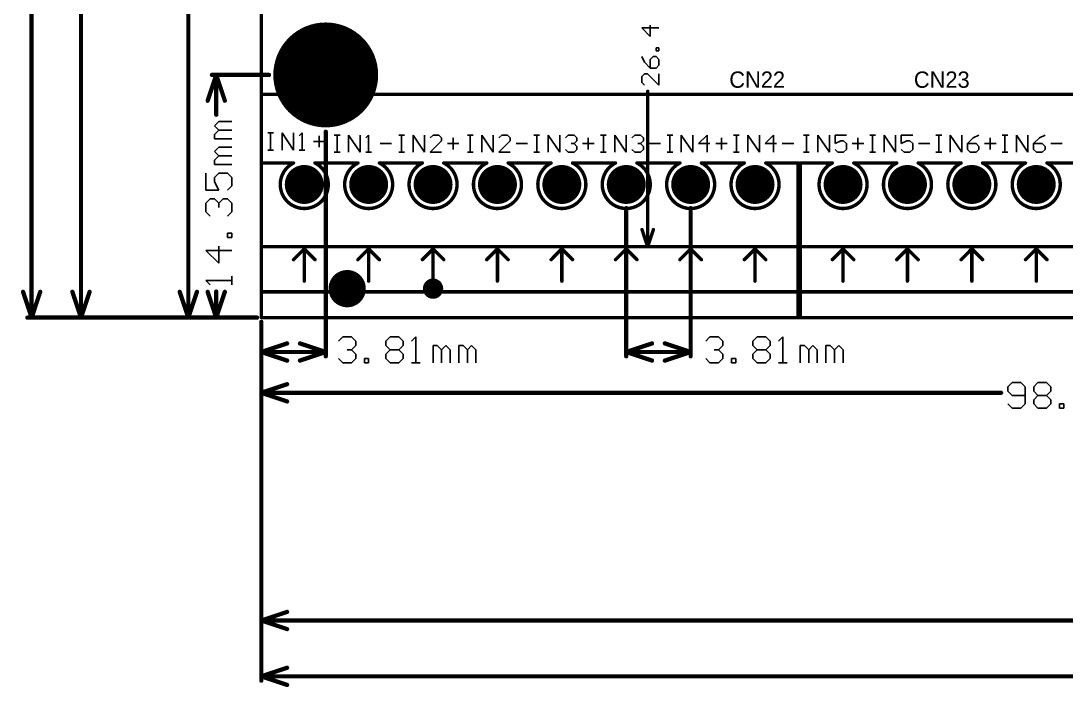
# Model space of a CAD drawing. Header units: millimetres. Extents: x -0.56 to 8.11, y -1.04 to 4.22.
# Drawn here: x -0.56 to 1.875, y -1.025 to 0.526 of the extents above; entities that cross this region are included whole.
import ezdxf

# ---------------------------------------------------------------- set-up
doc = ezdxf.new("R2010")
doc.units = ezdxf.units.MM
doc.header["$MEASUREMENT"] = 0
for name, color, linetype in [('BottomLayer', 5, 'Continuous'), ('BottomSolder', 6, 'Continuous'), ('KeepOutLayer', 6, 'Continuous'), ('MultiLayer', 9, 'Continuous'), ('PadHoleLayer', 156, 'Continuous'), ('TopLayer', 1, 'Continuous'), ('TopOverlay', 2, 'Continuous'), ('TopSolder', 216, 'Continuous')]:
    doc.layers.add(name, color=color, linetype=linetype)

# ---------------------------------------------------------------- blocks, each defined once
blk = doc.blocks.new('EDG3_81_8P_26')
at = {"layer": 'BottomLayer', "const_width": 0.0413}
for points in [[(-0.0207, 0, 1), (0.0207, 0, 1)], [(0.1293, 0, 1), (0.1707, 0, 1)], [(0.2793, 0, 1), (0.3207, 0, 1)], [(0.4293, 0, 1), (0.4707, 0, 1)], [(0.5793, 0, 1), (0.6207, 0, 1)], [(0.7293, 0, 1), (0.7707, 0, 1)], [(0.8793, 0, 1), (0.9207, 0, 1)], [(1.0293, 0, 1), (1.0707, 0, 1)]]:
    blk.add_lwpolyline(points, format="xyb", close=True, dxfattribs=at)
at = {"layer": 'BottomSolder', "const_width": 0.0453}
for points in [[(-0.0227, 0, 1), (0.0227, 0, 1)], [(0.1273, 0, 1), (0.1727, 0, 1)], [(0.2773, 0, 1), (0.3227, 0, 1)], [(0.4273, 0, 1), (0.4727, 0, 1)], [(0.5773, 0, 1), (0.6227, 0, 1)], [(0.7273, 0, 1), (0.7727, 0, 1)], [(0.8773, 0, 1), (0.9227, 0, 1)], [(1.0273, 0, 1), (1.0727, 0, 1)]]:
    blk.add_lwpolyline(points, format="xyb", close=True, dxfattribs=at)
at = {"layer": 'MultiLayer', "const_width": 0.0413}
for points in [[(-0.0207, 0, 1), (0.0207, 0, 1)], [(0.1293, 0, 1), (0.1707, 0, 1)], [(0.2793, 0, 1), (0.3207, 0, 1)], [(0.4293, 0, 1), (0.4707, 0, 1)], [(0.5793, 0, 1), (0.6207, 0, 1)], [(0.7293, 0, 1), (0.7707, 0, 1)], [(0.8793, 0, 1), (0.9207, 0, 1)], [(1.0293, 0, 1), (1.0707, 0, 1)]]:
    blk.add_lwpolyline(points, format="xyb", close=True, dxfattribs=at)
at = {"layer": 'PadHoleLayer', "const_width": 0.0217}
for points in [[(-0.0108, 0, 1), (0.0108, 0, 1)], [(0.1392, 0, 1), (0.1608, 0, 1)], [(0.2892, 0, 1), (0.3108, 0, 1)], [(0.4392, 0, 1), (0.4608, 0, 1)], [(0.5892, 0, 1), (0.6108, 0, 1)], [(0.7392, 0, 1), (0.7608, 0, 1)], [(0.8892, 0, 1), (0.9108, 0, 1)], [(1.0392, 0, 1), (1.0608, 0, 1)]]:
    blk.add_lwpolyline(points, format="xyb", close=True, dxfattribs=at)
at = {"layer": 'TopLayer', "const_width": 0.0413}
for points in [[(-0.0207, 0, 1), (0.0207, 0, 1)], [(0.1293, 0, 1), (0.1707, 0, 1)], [(0.2793, 0, 1), (0.3207, 0, 1)], [(0.4293, 0, 1), (0.4707, 0, 1)], [(0.5793, 0, 1), (0.6207, 0, 1)], [(0.7293, 0, 1), (0.7707, 0, 1)], [(0.8793, 0, 1), (0.9207, 0, 1)], [(1.0293, 0, 1), (1.0707, 0, 1)]]:
    blk.add_lwpolyline(points, format="xyb", close=True, dxfattribs=at)
at = {"layer": 'TopOverlay', "const_width": 0.008}
for points in [[(-0.1, -0.31), (-0.1, 0.05)], [(-0.1, 0.05), (-0.025, 0.05)], [(0.025, 0.05), (0.125, 0.05)], [(0.175, 0.05), (0.275, 0.05)], [(0.325, 0.05), (0.425, 0.05)], [(0.475, 0.05), (0.575, 0.05)], [(0.625, 0.05), (0.725, 0.05)], [(0.775, 0.05), (0.875, 0.05)], [(0.925, 0.05), (1.025, 0.05)], [(1.075, 0.05), (1.15, 0.05)], [(1.15, -0.31), (1.15, 0.05)], [(-0.025, -0.175), (0, -0.15)], [(0, -0.225), (0, -0.15)], [(0, -0.15), (0.025, -0.175)], [(0.125, -0.175), (0.15, -0.15)], [(0.15, -0.225), (0.15, -0.15)], [(0.15, -0.15), (0.175, -0.175)], [(0.275, -0.175), (0.3, -0.15)], [(0.3, -0.15), (0.325, -0.175)], [(0.3, -0.225), (0.3, -0.15)], [(0.425, -0.175), (0.45, -0.15)], [(0.45, -0.15), (0.475, -0.175)], [(0.45, -0.225), (0.45, -0.15)], [(0.575, -0.175), (0.6, -0.15)], [(0.6, -0.15), (0.625, -0.175)], [(0.6, -0.225), (0.6, -0.15)], [(0.725, -0.175), (0.75, -0.15)], [(0.75, -0.15), (0.775, -0.175)], [(0.75, -0.225), (0.75, -0.15)], [(0.875, -0.175), (0.9, -0.15)], [(0.9, -0.225), (0.9, -0.15)], [(0.9, -0.15), (0.925, -0.175)], [(1.025, -0.175), (1.05, -0.15)], [(1.05, -0.225), (1.05, -0.15)], [(1.05, -0.15), (1.075, -0.175)], [(-0.1, -0.25), (1.15, -0.25)], [(-0.1, -0.31), (1.15, -0.31)]]:
    blk.add_lwpolyline(points, dxfattribs=at)
at = {"layer": 'TopOverlay', "const_width": 0.004}
for points in [[(-0.102, 0.05, 1), (-0.098, 0.05, 1)], [(-0.102, 0.05, 1), (-0.098, 0.05, 1)], [(-0.027, 0.05, 1), (-0.023, 0.05, 1)], [(-0.027, 0.05, 1), (-0.023, 0.05, 1)], [(0.023, 0.05, 1), (0.027, 0.05, 1)], [(0.023, 0.05, 1), (0.027, 0.05, 1)], [(0.123, 0.05, 1), (0.127, 0.05, 1)], [(0.123, 0.05, 1), (0.127, 0.05, 1)], [(0.173, 0.05, 1), (0.177, 0.05, 1)], [(0.173, 0.05, 1), (0.177, 0.05, 1)], [(0.273, 0.05, 1), (0.277, 0.05, 1)], [(0.273, 0.05, 1), (0.277, 0.05, 1)], [(0.323, 0.05, 1), (0.327, 0.05, 1)], [(0.323, 0.05, 1), (0.327, 0.05, 1)], [(0.423, 0.05, 1), (0.427, 0.05, 1)], [(0.423, 0.05, 1), (0.427, 0.05, 1)], [(0.473, 0.05, 1), (0.477, 0.05, 1)], [(0.473, 0.05, 1), (0.477, 0.05, 1)], [(0.573, 0.05, 1), (0.577, 0.05, 1)], [(0.573, 0.05, 1), (0.577, 0.05, 1)], [(0.623, 0.05, 1), (0.627, 0.05, 1)], [(0.623, 0.05, 1), (0.627, 0.05, 1)], [(0.723, 0.05, 1), (0.727, 0.05, 1)], [(0.723, 0.05, 1), (0.727, 0.05, 1)], [(0.773, 0.05, 1), (0.777, 0.05, 1)], [(0.773, 0.05, 1), (0.777, 0.05, 1)], [(0.873, 0.05, 1), (0.877, 0.05, 1)], [(0.873, 0.05, 1), (0.877, 0.05, 1)], [(0.923, 0.05, 1), (0.927, 0.05, 1)], [(0.923, 0.05, 1), (0.927, 0.05, 1)], [(1.023, 0.05, 1), (1.027, 0.05, 1)], [(1.023, 0.05, 1), (1.027, 0.05, 1)], [(1.073, 0.05, 1), (1.077, 0.05, 1)], [(1.073, 0.05, 1), (1.077, 0.05, 1)], [(1.148, 0.05, 1), (1.152, 0.05, 1)], [(1.148, 0.05, 1), (1.152, 0.05, 1)], [(-0.002, -0.15, 1), (0.002, -0.15, 1)], [(-0.002, -0.15, 1), (0.002, -0.15, 1)], [(-0.002, -0.15, 1), (0.002, -0.15, 1)], [(0.148, -0.15, 1), (0.152, -0.15, 1)], [(0.148, -0.15, 1), (0.152, -0.15, 1)], [(0.148, -0.15, 1), (0.152, -0.15, 1)], [(0.298, -0.15, 1), (0.302, -0.15, 1)], [(0.298, -0.15, 1), (0.302, -0.15, 1)], [(0.298, -0.15, 1), (0.302, -0.15, 1)], [(0.448, -0.15, 1), (0.452, -0.15, 1)], [(0.448, -0.15, 1), (0.452, -0.15, 1)], [(0.448, -0.15, 1), (0.452, -0.15, 1)], [(0.598, -0.15, 1), (0.602, -0.15, 1)], [(0.598, -0.15, 1), (0.602, -0.15, 1)], [(0.598, -0.15, 1), (0.602, -0.15, 1)], [(0.748, -0.15, 1), (0.752, -0.15, 1)], [(0.748, -0.15, 1), (0.752, -0.15, 1)], [(0.748, -0.15, 1), (0.752, -0.15, 1)], [(0.898, -0.15, 1), (0.902, -0.15, 1)], [(0.898, -0.15, 1), (0.902, -0.15, 1)], [(0.898, -0.15, 1), (0.902, -0.15, 1)], [(1.048, -0.15, 1), (1.052, -0.15, 1)], [(1.048, -0.15, 1), (1.052, -0.15, 1)], [(1.048, -0.15, 1), (1.052, -0.15, 1)], [(-0.027, -0.175, 1), (-0.023, -0.175, 1)], [(0.023, -0.175, 1), (0.027, -0.175, 1)], [(0.123, -0.175, 1), (0.127, -0.175, 1)], [(0.173, -0.175, 1), (0.177, -0.175, 1)], [(0.273, -0.175, 1), (0.277, -0.175, 1)], [(0.323, -0.175, 1), (0.327, -0.175, 1)], [(0.423, -0.175, 1), (0.427, -0.175, 1)], [(0.473, -0.175, 1), (0.477, -0.175, 1)], [(0.573, -0.175, 1), (0.577, -0.175, 1)], [(0.623, -0.175, 1), (0.627, -0.175, 1)], [(0.723, -0.175, 1), (0.727, -0.175, 1)], [(0.773, -0.175, 1), (0.777, -0.175, 1)], [(0.873, -0.175, 1), (0.877, -0.175, 1)], [(0.923, -0.175, 1), (0.927, -0.175, 1)], [(1.023, -0.175, 1), (1.027, -0.175, 1)], [(1.073, -0.175, 1), (1.077, -0.175, 1)], [(-0.002, -0.225, 1), (0.002, -0.225, 1)], [(0.148, -0.225, 1), (0.152, -0.225, 1)], [(0.298, -0.225, 1), (0.302, -0.225, 1)], [(0.448, -0.225, 1), (0.452, -0.225, 1)], [(0.598, -0.225, 1), (0.602, -0.225, 1)], [(0.748, -0.225, 1), (0.752, -0.225, 1)], [(0.898, -0.225, 1), (0.902, -0.225, 1)], [(1.048, -0.225, 1), (1.052, -0.225, 1)], [(-0.102, -0.25, 1), (-0.098, -0.25, 1)], [(1.148, -0.25, 1), (1.152, -0.25, 1)], [(-0.102, -0.31, 1), (-0.098, -0.31, 1)], [(-0.102, -0.31, 1), (-0.098, -0.31, 1)], [(1.148, -0.31, 1), (1.152, -0.31, 1)], [(1.148, -0.31, 1), (1.152, -0.31, 1)]]:
    blk.add_lwpolyline(points, format="xyb", close=True, dxfattribs=at)
at = {"layer": 'TopOverlay', "const_width": 0.008}
for points in [[(0.025, 0.05, -4.236068), (-0.025, 0.05)], [(0.175, 0.05, -4.236068), (0.125, 0.05)], [(0.325, 0.05, -4.236068), (0.275, 0.05)], [(0.475, 0.05, -4.236068), (0.425, 0.05)], [(0.625, 0.05, -4.236068), (0.575, 0.05)], [(0.775, 0.05, -4.236068), (0.725, 0.05)], [(0.925, 0.05, -4.236068), (0.875, 0.05)], [(1.075, 0.05, -4.236068), (1.025, 0.05)]]:
    blk.add_lwpolyline(points, format="xyb", dxfattribs=at)
at = {"layer": 'TopSolder', "const_width": 0.0453}
for points in [[(-0.0227, 0, 1), (0.0227, 0, 1)], [(0.1273, 0, 1), (0.1727, 0, 1)], [(0.2773, 0, 1), (0.3227, 0, 1)], [(0.4273, 0, 1), (0.4727, 0, 1)], [(0.5773, 0, 1), (0.6227, 0, 1)], [(0.7273, 0, 1), (0.7727, 0, 1)], [(0.8773, 0, 1), (0.9227, 0, 1)], [(1.0273, 0, 1), (1.0727, 0, 1)]]:
    blk.add_lwpolyline(points, format="xyb", close=True, dxfattribs=at)
blk = doc.blocks.new('EDG3_81_8P_27')
at = {"layer": 'BottomLayer', "const_width": 0.0413}
for points in [[(-0.0207, 0, 1), (0.0207, 0, 1)], [(0.1293, 0, 1), (0.1707, 0, 1)], [(0.2793, 0, 1), (0.3207, 0, 1)], [(0.4293, 0, 1), (0.4707, 0, 1)], [(0.5793, 0, 1), (0.6207, 0, 1)], [(0.7293, 0, 1), (0.7707, 0, 1)], [(0.8793, 0, 1), (0.9207, 0, 1)], [(1.0293, 0, 1), (1.0707, 0, 1)]]:
    blk.add_lwpolyline(points, format="xyb", close=True, dxfattribs=at)
at = {"layer": 'BottomSolder', "const_width": 0.0453}
for points in [[(-0.0227, 0, 1), (0.0227, 0, 1)], [(0.1273, 0, 1), (0.1727, 0, 1)], [(0.2773, 0, 1), (0.3227, 0, 1)], [(0.4273, 0, 1), (0.4727, 0, 1)], [(0.5773, 0, 1), (0.6227, 0, 1)], [(0.7273, 0, 1), (0.7727, 0, 1)], [(0.8773, 0, 1), (0.9227, 0, 1)], [(1.0273, 0, 1), (1.0727, 0, 1)]]:
    blk.add_lwpolyline(points, format="xyb", close=True, dxfattribs=at)
at = {"layer": 'MultiLayer', "const_width": 0.0413}
for points in [[(-0.0207, 0, 1), (0.0207, 0, 1)], [(0.1293, 0, 1), (0.1707, 0, 1)], [(0.2793, 0, 1), (0.3207, 0, 1)], [(0.4293, 0, 1), (0.4707, 0, 1)], [(0.5793, 0, 1), (0.6207, 0, 1)], [(0.7293, 0, 1), (0.7707, 0, 1)], [(0.8793, 0, 1), (0.9207, 0, 1)], [(1.0293, 0, 1), (1.0707, 0, 1)]]:
    blk.add_lwpolyline(points, format="xyb", close=True, dxfattribs=at)
at = {"layer": 'PadHoleLayer', "const_width": 0.0217}
for points in [[(-0.0108, 0, 1), (0.0108, 0, 1)], [(0.1392, 0, 1), (0.1608, 0, 1)], [(0.2892, 0, 1), (0.3108, 0, 1)], [(0.4392, 0, 1), (0.4608, 0, 1)], [(0.5892, 0, 1), (0.6108, 0, 1)], [(0.7392, 0, 1), (0.7608, 0, 1)], [(0.8892, 0, 1), (0.9108, 0, 1)], [(1.0392, 0, 1), (1.0608, 0, 1)]]:
    blk.add_lwpolyline(points, format="xyb", close=True, dxfattribs=at)
at = {"layer": 'TopLayer', "const_width": 0.0413}
for points in [[(-0.0207, 0, 1), (0.0207, 0, 1)], [(0.1293, 0, 1), (0.1707, 0, 1)], [(0.2793, 0, 1), (0.3207, 0, 1)], [(0.4293, 0, 1), (0.4707, 0, 1)], [(0.5793, 0, 1), (0.6207, 0, 1)], [(0.7293, 0, 1), (0.7707, 0, 1)], [(0.8793, 0, 1), (0.9207, 0, 1)], [(1.0293, 0, 1), (1.0707, 0, 1)]]:
    blk.add_lwpolyline(points, format="xyb", close=True, dxfattribs=at)
at = {"layer": 'TopOverlay', "const_width": 0.008}
for points in [[(-0.1, -0.31), (-0.1, 0.05)], [(-0.1, 0.05), (-0.025, 0.05)], [(0.025, 0.05), (0.125, 0.05)], [(0.175, 0.05), (0.275, 0.05)], [(0.325, 0.05), (0.425, 0.05)], [(0.475, 0.05), (0.575, 0.05)], [(0.625, 0.05), (0.725, 0.05)], [(0.775, 0.05), (0.875, 0.05)], [(0.925, 0.05), (1.025, 0.05)], [(1.075, 0.05), (1.15, 0.05)], [(1.15, -0.31), (1.15, 0.05)], [(-0.025, -0.175), (0, -0.15)], [(0, -0.225), (0, -0.15)], [(0, -0.15), (0.025, -0.175)], [(0.125, -0.175), (0.15, -0.15)], [(0.15, -0.225), (0.15, -0.15)], [(0.15, -0.15), (0.175, -0.175)], [(0.275, -0.175), (0.3, -0.15)], [(0.3, -0.15), (0.325, -0.175)], [(0.3, -0.225), (0.3, -0.15)], [(0.425, -0.175), (0.45, -0.15)], [(0.45, -0.15), (0.475, -0.175)], [(0.45, -0.225), (0.45, -0.15)], [(0.575, -0.175), (0.6, -0.15)], [(0.6, -0.15), (0.625, -0.175)], [(0.6, -0.225), (0.6, -0.15)], [(0.725, -0.175), (0.75, -0.15)], [(0.75, -0.15), (0.775, -0.175)], [(0.75, -0.225), (0.75, -0.15)], [(0.875, -0.175), (0.9, -0.15)], [(0.9, -0.225), (0.9, -0.15)], [(0.9, -0.15), (0.925, -0.175)], [(1.025, -0.175), (1.05, -0.15)], [(1.05, -0.225), (1.05, -0.15)], [(1.05, -0.15), (1.075, -0.175)], [(-0.1, -0.25), (1.15, -0.25)], [(-0.1, -0.31), (1.15, -0.31)]]:
    blk.add_lwpolyline(points, dxfattribs=at)
at = {"layer": 'TopOverlay', "const_width": 0.004}
for points in [[(-0.102, 0.05, 1), (-0.098, 0.05, 1)], [(-0.102, 0.05, 1), (-0.098, 0.05, 1)], [(-0.027, 0.05, 1), (-0.023, 0.05, 1)], [(-0.027, 0.05, 1), (-0.023, 0.05, 1)], [(0.023, 0.05, 1), (0.027, 0.05, 1)], [(0.023, 0.05, 1), (0.027, 0.05, 1)], [(0.123, 0.05, 1), (0.127, 0.05, 1)], [(0.123, 0.05, 1), (0.127, 0.05, 1)], [(0.173, 0.05, 1), (0.177, 0.05, 1)], [(0.173, 0.05, 1), (0.177, 0.05, 1)], [(0.273, 0.05, 1), (0.277, 0.05, 1)], [(0.273, 0.05, 1), (0.277, 0.05, 1)], [(0.323, 0.05, 1), (0.327, 0.05, 1)], [(0.323, 0.05, 1), (0.327, 0.05, 1)], [(0.423, 0.05, 1), (0.427, 0.05, 1)], [(0.423, 0.05, 1), (0.427, 0.05, 1)], [(0.473, 0.05, 1), (0.477, 0.05, 1)], [(0.473, 0.05, 1), (0.477, 0.05, 1)], [(0.573, 0.05, 1), (0.577, 0.05, 1)], [(0.573, 0.05, 1), (0.577, 0.05, 1)], [(0.623, 0.05, 1), (0.627, 0.05, 1)], [(0.623, 0.05, 1), (0.627, 0.05, 1)], [(0.723, 0.05, 1), (0.727, 0.05, 1)], [(0.723, 0.05, 1), (0.727, 0.05, 1)], [(0.773, 0.05, 1), (0.777, 0.05, 1)], [(0.773, 0.05, 1), (0.777, 0.05, 1)], [(0.873, 0.05, 1), (0.877, 0.05, 1)], [(0.873, 0.05, 1), (0.877, 0.05, 1)], [(0.923, 0.05, 1), (0.927, 0.05, 1)], [(0.923, 0.05, 1), (0.927, 0.05, 1)], [(1.023, 0.05, 1), (1.027, 0.05, 1)], [(1.023, 0.05, 1), (1.027, 0.05, 1)], [(1.073, 0.05, 1), (1.077, 0.05, 1)], [(1.073, 0.05, 1), (1.077, 0.05, 1)], [(1.148, 0.05, 1), (1.152, 0.05, 1)], [(1.148, 0.05, 1), (1.152, 0.05, 1)], [(-0.002, -0.15, 1), (0.002, -0.15, 1)], [(-0.002, -0.15, 1), (0.002, -0.15, 1)], [(-0.002, -0.15, 1), (0.002, -0.15, 1)], [(0.148, -0.15, 1), (0.152, -0.15, 1)], [(0.148, -0.15, 1), (0.152, -0.15, 1)], [(0.148, -0.15, 1), (0.152, -0.15, 1)], [(0.298, -0.15, 1), (0.302, -0.15, 1)], [(0.298, -0.15, 1), (0.302, -0.15, 1)], [(0.298, -0.15, 1), (0.302, -0.15, 1)], [(0.448, -0.15, 1), (0.452, -0.15, 1)], [(0.448, -0.15, 1), (0.452, -0.15, 1)], [(0.448, -0.15, 1), (0.452, -0.15, 1)], [(0.598, -0.15, 1), (0.602, -0.15, 1)], [(0.598, -0.15, 1), (0.602, -0.15, 1)], [(0.598, -0.15, 1), (0.602, -0.15, 1)], [(0.748, -0.15, 1), (0.752, -0.15, 1)], [(0.748, -0.15, 1), (0.752, -0.15, 1)], [(0.748, -0.15, 1), (0.752, -0.15, 1)], [(0.898, -0.15, 1), (0.902, -0.15, 1)], [(0.898, -0.15, 1), (0.902, -0.15, 1)], [(0.898, -0.15, 1), (0.902, -0.15, 1)], [(1.048, -0.15, 1), (1.052, -0.15, 1)], [(1.048, -0.15, 1), (1.052, -0.15, 1)], [(1.048, -0.15, 1), (1.052, -0.15, 1)], [(-0.027, -0.175, 1), (-0.023, -0.175, 1)], [(0.023, -0.175, 1), (0.027, -0.175, 1)], [(0.123, -0.175, 1), (0.127, -0.175, 1)], [(0.173, -0.175, 1), (0.177, -0.175, 1)], [(0.273, -0.175, 1), (0.277, -0.175, 1)], [(0.323, -0.175, 1), (0.327, -0.175, 1)], [(0.423, -0.175, 1), (0.427, -0.175, 1)], [(0.473, -0.175, 1), (0.477, -0.175, 1)], [(0.573, -0.175, 1), (0.577, -0.175, 1)], [(0.623, -0.175, 1), (0.627, -0.175, 1)], [(0.723, -0.175, 1), (0.727, -0.175, 1)], [(0.773, -0.175, 1), (0.777, -0.175, 1)], [(0.873, -0.175, 1), (0.877, -0.175, 1)], [(0.923, -0.175, 1), (0.927, -0.175, 1)], [(1.023, -0.175, 1), (1.027, -0.175, 1)], [(1.073, -0.175, 1), (1.077, -0.175, 1)], [(-0.002, -0.225, 1), (0.002, -0.225, 1)], [(0.148, -0.225, 1), (0.152, -0.225, 1)], [(0.298, -0.225, 1), (0.302, -0.225, 1)], [(0.448, -0.225, 1), (0.452, -0.225, 1)], [(0.598, -0.225, 1), (0.602, -0.225, 1)], [(0.748, -0.225, 1), (0.752, -0.225, 1)], [(0.898, -0.225, 1), (0.902, -0.225, 1)], [(1.048, -0.225, 1), (1.052, -0.225, 1)], [(-0.102, -0.25, 1), (-0.098, -0.25, 1)], [(1.148, -0.25, 1), (1.152, -0.25, 1)], [(-0.102, -0.31, 1), (-0.098, -0.31, 1)], [(-0.102, -0.31, 1), (-0.098, -0.31, 1)], [(1.148, -0.31, 1), (1.152, -0.31, 1)], [(1.148, -0.31, 1), (1.152, -0.31, 1)]]:
    blk.add_lwpolyline(points, format="xyb", close=True, dxfattribs=at)
at = {"layer": 'TopOverlay', "const_width": 0.008}
for points in [[(0.025, 0.05, -4.236068), (-0.025, 0.05)], [(0.175, 0.05, -4.236068), (0.125, 0.05)], [(0.325, 0.05, -4.236068), (0.275, 0.05)], [(0.475, 0.05, -4.236068), (0.425, 0.05)], [(0.625, 0.05, -4.236068), (0.575, 0.05)], [(0.775, 0.05, -4.236068), (0.725, 0.05)], [(0.925, 0.05, -4.236068), (0.875, 0.05)], [(1.075, 0.05, -4.236068), (1.025, 0.05)]]:
    blk.add_lwpolyline(points, format="xyb", dxfattribs=at)
at = {"layer": 'TopSolder', "const_width": 0.0453}
for points in [[(-0.0227, 0, 1), (0.0227, 0, 1)], [(0.1273, 0, 1), (0.1727, 0, 1)], [(0.2773, 0, 1), (0.3227, 0, 1)], [(0.4273, 0, 1), (0.4727, 0, 1)], [(0.5773, 0, 1), (0.6227, 0, 1)], [(0.7273, 0, 1), (0.7727, 0, 1)], [(0.8773, 0, 1), (0.9227, 0, 1)], [(1.0273, 0, 1), (1.0727, 0, 1)]]:
    blk.add_lwpolyline(points, format="xyb", close=True, dxfattribs=at)

msp = doc.modelspace()

# ---------------------------------------------------------------- linework, layer by layer
at = {"layer": 'BottomLayer'}
for points, const_width in [([(0.0909, 0.4, 1), (0.2091, 0.4, 1)], 0.1181), ([(0.1803, -0.0975, 1), (0.2197, -0.0975, 1)], 0.0394), ([(0.3902, -0.0975, 1), (0.4098, -0.0975, 1)], 0.0197)]:
    msp.add_lwpolyline(points, format="xyb", close=True, dxfattribs=dict(at, const_width=const_width))
at = {"layer": 'BottomSolder'}
for p, q in [((0.906, 0.4893), (0.906, 0.516)), ((0.926, 0.5093), (0.886, 0.5093)), ((0.886, 0.5093), (0.906, 0.4893)), ((0.9193, 0.456), (0.9193, 0.4627)), ((0.9193, 0.4627), (0.926, 0.4627)), ((0.926, 0.4627), (0.926, 0.456)), ((0.886, 0.4427), (0.8927, 0.4294)), ((0.9127, 0.4427), (0.906, 0.436)), ((0.9193, 0.4427), (0.9127, 0.4427)), ((0.926, 0.456), (0.9193, 0.456)), ((0.926, 0.436), (0.9193, 0.4427)), ((0.8927, 0.4294), (0.906, 0.416)), ((0.906, 0.436), (0.906, 0.416)), ((0.906, 0.416), (0.9193, 0.416)), ((0.9193, 0.416), (0.926, 0.4227)), ((0.926, 0.4227), (0.926, 0.436)), ((0.8927, 0.4027), (0.886, 0.396)), ((0.886, 0.396), (0.886, 0.3827)), ((0.8993, 0.4027), (0.8927, 0.4027)), ((0.926, 0.376), (0.8993, 0.4027)), ((0.926, 0.4027), (0.926, 0.376)), ((0.886, 0.3827), (0.8927, 0.376))]:
    msp.add_line(p, q, dxfattribs=at)
at = {"layer": 'BottomSolder', "const_width": 0.008}
for points in [[(0, 0.012), (0, 1.088)], [(0.9, 0), (0.9, 0.362)], [(0.8867, 0.04), (0.9, 0)], [(0.9, 0), (0.9133, 0.04)], [(0.012, 0), (0.908, 0)]]:
    msp.add_lwpolyline(points, dxfattribs=at)
at = {"layer": 'BottomSolder'}
for points, const_width in [([(0.0889, 0.4, 1), (0.2111, 0.4, 1)], 0.1221), ([(0.898, 0.362, 1), (0.902, 0.362, 1)], 0.004), ([(0.8847, 0.04, 1), (0.8887, 0.04, 1)], 0.004), ([(0.9113, 0.04, 1), (0.9153, 0.04, 1)], 0.004), ([(-0.002, 0.012, 1), (0.002, 0.012, 1)], 0.004), ([(0.01, 0, 1), (0.014, 0, 1)], 0.004), ([(0.898, 0, 1), (0.902, 0, 1)], 0.004), ([(0.898, 0, 1), (0.902, 0, 1)], 0.004), ([(0.898, 0, 1), (0.902, 0, 1)], 0.004), ([(0.906, 0, 1), (0.91, 0, 1)], 0.004), ([(0.1783, -0.0975, 1), (0.2217, -0.0975, 1)], 0.0434), ([(0.3882, -0.0975, 1), (0.4118, -0.0975, 1)], 0.0237)]:
    msp.add_lwpolyline(points, format="xyb", close=True, dxfattribs=dict(at, const_width=const_width))
at = {"layer": 'KeepOutLayer'}
for p, q in [((-0.109, 0.2814), (-0.099, 0.2914)), ((-0.099, 0.2714), (-0.109, 0.2814)), ((-0.109, 0.2614), (-0.099, 0.2714)), ((-0.099, 0.2914), (-0.069, 0.2914)), ((-0.099, 0.2714), (-0.069, 0.2714)), ((-0.069, 0.2714), (-0.099, 0.2714)), ((-0.109, 0.2515), (-0.109, 0.2614)), ((-0.069, 0.2515), (-0.109, 0.2515)), ((-0.109, 0.2215), (-0.099, 0.2315)), ((-0.099, 0.2115), (-0.109, 0.2215)), ((-0.099, 0.2315), (-0.069, 0.2315)), ((-0.109, 0.2015), (-0.099, 0.2115)), ((-0.109, 0.1915), (-0.109, 0.2015)), ((-0.099, 0.2115), (-0.069, 0.2115)), ((-0.069, 0.2115), (-0.099, 0.2115)), ((-0.129, 0.1715), (-0.129, 0.1315)), ((-0.069, 0.1915), (-0.109, 0.1915)), ((-0.109, 0.1615), (-0.099, 0.1715)), ((-0.099, 0.1715), (-0.079, 0.1715)), ((-0.079, 0.1715), (-0.069, 0.1615)), ((-0.109, 0.1515), (-0.109, 0.1615)), ((-0.099, 0.1315), (-0.109, 0.1515)), ((-0.069, 0.1615), (-0.069, 0.1415)), ((-0.129, 0.1315), (-0.099, 0.1315)), ((-0.069, 0.1415), (-0.079, 0.1315)), ((-0.129, 0.1015), (-0.119, 0.1115)), ((-0.129, 0.0815), (-0.129, 0.1015)), ((-0.119, 0.1115), (-0.109, 0.1115)), ((-0.109, 0.1115), (-0.099, 0.1015)), ((-0.099, 0.1015), (-0.089, 0.1115)), ((-0.099, 0.1015), (-0.099, 0.0915)), ((-0.099, 0.0915), (-0.099, 0.1015)), ((-0.089, 0.1115), (-0.079, 0.1115)), ((-0.079, 0.1115), (-0.069, 0.1015)), ((-0.069, 0.1015), (-0.069, 0.0815)), ((-0.119, 0.0715), (-0.129, 0.0815)), ((-0.069, 0.0815), (-0.079, 0.0715)), ((-0.079, 0.0215), (-0.079, 0.0315)), ((-0.079, 0.0315), (-0.069, 0.0315)), ((-0.069, 0.0315), (-0.069, 0.0215)), ((-0.099, -0.0385), (-0.099, 0.0015)), ((-0.069, 0.0215), (-0.079, 0.0215)), ((-0.069, -0.0085), (-0.129, -0.0085)), ((-0.129, -0.0085), (-0.099, -0.0385)), ((-0.069, -0.0884), (-0.069, -0.0684)), ((-0.069, -0.0684), (-0.069, -0.0784)), ((-0.069, -0.0784), (-0.129, -0.0784)), ((-0.129, -0.0784), (-0.119, -0.0884)), ((0.18, -0.22), (0.19, -0.21)), ((0.19, -0.21), (0.21, -0.21)), ((0.21, -0.21), (0.22, -0.22)), ((0.29, -0.22), (0.3, -0.21)), ((0.3, -0.21), (0.32, -0.21)), ((0.32, -0.21), (0.33, -0.22)), ((0.3599, -0.21), (0.3499, -0.22)), ((0.3599, -0.27), (0.3599, -0.21)), ((1.035, -0.22), (1.045, -0.21)), ((1.045, -0.21), (1.065, -0.21)), ((1.065, -0.21), (1.075, -0.22)), ((1.145, -0.22), (1.155, -0.21)), ((1.155, -0.21), (1.175, -0.21)), ((1.175, -0.21), (1.185, -0.22)), ((1.2149, -0.21), (1.2049, -0.22)), ((1.2149, -0.27), (1.2149, -0.21)), ((0.21, -0.24), (0.2, -0.24)), ((0.2, -0.24), (0.21, -0.24)), ((0.22, -0.23), (0.21, -0.24)), ((0.21, -0.24), (0.22, -0.25)), ((0.22, -0.22), (0.22, -0.23)), ((0.29, -0.23), (0.29, -0.22)), ((0.3, -0.24), (0.29, -0.23)), ((0.29, -0.25), (0.3, -0.24)), ((0.3, -0.24), (0.32, -0.24)), ((0.33, -0.23), (0.32, -0.24)), ((0.32, -0.24), (0.33, -0.25)), ((0.33, -0.22), (0.33, -0.23)), ((0.3999, -0.27), (0.3999, -0.23)), ((0.3999, -0.23), (0.4099, -0.23)), ((0.4099, -0.23), (0.4199, -0.24)), ((0.4199, -0.24), (0.4299, -0.23)), ((0.4199, -0.24), (0.4199, -0.27)), ((0.4199, -0.27), (0.4199, -0.24)), ((0.4299, -0.23), (0.4399, -0.24)), ((0.4399, -0.24), (0.4399, -0.27)), ((0.4599, -0.27), (0.4599, -0.23)), ((0.4599, -0.23), (0.4699, -0.23)), ((0.4699, -0.23), (0.4799, -0.24)), ((0.4799, -0.24), (0.4899, -0.23)), ((0.4799, -0.24), (0.4799, -0.27)), ((0.4799, -0.27), (0.4799, -0.24)), ((0.4899, -0.23), (0.4999, -0.24)), ((0.4999, -0.24), (0.4999, -0.27)), ((1.065, -0.24), (1.055, -0.24)), ((1.055, -0.24), (1.065, -0.24)), ((1.075, -0.23), (1.065, -0.24)), ((1.065, -0.24), (1.075, -0.25)), ((1.075, -0.22), (1.075, -0.23)), ((1.145, -0.23), (1.145, -0.22)), ((1.155, -0.24), (1.145, -0.23)), ((1.145, -0.25), (1.155, -0.24)), ((1.155, -0.24), (1.175, -0.24)), ((1.185, -0.23), (1.175, -0.24)), ((1.175, -0.24), (1.185, -0.25)), ((1.185, -0.22), (1.185, -0.23)), ((1.2549, -0.27), (1.2549, -0.23)), ((1.2549, -0.23), (1.2649, -0.23)), ((1.2649, -0.23), (1.2749, -0.24)), ((1.2749, -0.24), (1.2849, -0.23)), ((1.2749, -0.24), (1.2749, -0.27)), ((1.2749, -0.27), (1.2749, -0.24)), ((1.2849, -0.23), (1.2949, -0.24)), ((1.2949, -0.24), (1.2949, -0.27)), ((1.3149, -0.27), (1.3149, -0.23)), ((1.3149, -0.23), (1.3249, -0.23)), ((1.3249, -0.23), (1.3349, -0.24)), ((1.3349, -0.24), (1.3449, -0.23)), ((1.3349, -0.24), (1.3349, -0.27)), ((1.3349, -0.27), (1.3349, -0.24)), ((1.3449, -0.23), (1.3549, -0.24)), ((1.3549, -0.24), (1.3549, -0.27)), ((0.19, -0.27), (0.18, -0.26)), ((0.22, -0.26), (0.21, -0.27)), ((0.22, -0.25), (0.22, -0.26)), ((0.24, -0.27), (0.24, -0.26)), ((0.24, -0.26), (0.25, -0.26)), ((0.25, -0.26), (0.25, -0.27)), ((0.29, -0.26), (0.29, -0.25)), ((0.3, -0.27), (0.29, -0.26)), ((0.33, -0.26), (0.32, -0.27)), ((0.33, -0.25), (0.33, -0.26)), ((1.045, -0.27), (1.035, -0.26)), ((1.075, -0.26), (1.065, -0.27)), ((1.075, -0.25), (1.075, -0.26)), ((1.095, -0.27), (1.095, -0.26)), ((1.095, -0.26), (1.105, -0.26)), ((1.105, -0.26), (1.105, -0.27)), ((1.145, -0.26), (1.145, -0.25)), ((1.155, -0.27), (1.145, -0.26)), ((1.185, -0.26), (1.175, -0.27)), ((1.185, -0.25), (1.185, -0.26)), ((0.21, -0.27), (0.19, -0.27)), ((0.25, -0.27), (0.24, -0.27)), ((0.32, -0.27), (0.3, -0.27)), ((0.3499, -0.27), (0.3699, -0.27)), ((0.3699, -0.27), (0.3599, -0.27)), ((1.065, -0.27), (1.045, -0.27)), ((1.105, -0.27), (1.095, -0.27)), ((1.175, -0.27), (1.155, -0.27)), ((1.2049, -0.27), (1.2249, -0.27)), ((1.2249, -0.27), (1.2149, -0.27)), ((1.7491, -0.316), (1.7391, -0.326)), ((1.7691, -0.316), (1.7491, -0.316)), ((1.779, -0.326), (1.7691, -0.316)), ((1.799, -0.326), (1.809, -0.316)), ((1.809, -0.316), (1.829, -0.316)), ((1.829, -0.316), (1.839, -0.326)), ((1.7391, -0.326), (1.7391, -0.336)), ((1.7391, -0.336), (1.7491, -0.346)), ((1.779, -0.366), (1.779, -0.326)), ((1.799, -0.336), (1.799, -0.326)), ((1.809, -0.346), (1.799, -0.336)), ((1.839, -0.336), (1.829, -0.346)), ((1.839, -0.326), (1.839, -0.336)), ((1.7491, -0.346), (1.779, -0.346)), ((1.799, -0.356), (1.809, -0.346)), ((1.799, -0.366), (1.799, -0.356)), ((1.809, -0.346), (1.829, -0.346)), ((1.829, -0.346), (1.839, -0.356)), ((1.839, -0.356), (1.839, -0.366)), ((1.7391, -0.366), (1.7491, -0.376)), ((1.7491, -0.376), (1.7691, -0.376)), ((1.7691, -0.376), (1.779, -0.366)), ((1.809, -0.376), (1.799, -0.366)), ((1.829, -0.376), (1.809, -0.376)), ((1.839, -0.366), (1.829, -0.376)), ((1.859, -0.376), (1.859, -0.366)), ((1.859, -0.366), (1.869, -0.366)), ((1.869, -0.376), (1.859, -0.376)), ((1.869, -0.366), (1.869, -0.376))]:
    msp.add_line(p, q, dxfattribs=at)
for points, const_width in [([(0, 0), (0, 4.04)], 0.008), ([(-0.535, -0.165), (-0.535, 1.7831)], 0.01), ([(-0.42, -0.165), (-0.42, 1.6906)], 0.01), ([(-0.17, -0.165), (-0.17, 1.5156)], 0.01), ([(-0.125, 0.34), (-0.105, 0.4)], 0.01), ([(-0.115, 0.4), (0.0179, 0.4)], 0.01), ([(-0.105, 0.4), (-0.085, 0.34)], 0.01), ([(-0.105, 0.3074), (-0.105, 0.4)], 0.01), ([(0.15, -0.255), (0.15, 0.2679)], 0.01), ([(0.85, -0.255), (0.85, 0.0897)], 0.01), ([(1, -0.255), (1, 0.0897)], 0.01), ([(0, -0.165), (0, 0)], 0.008), ([(0, 0), (7.78, 0)], 0.008), ([(-0.555, -0.105), (-0.535, -0.165)], 0.01), ([(-0.535, -0.165), (-0.515, -0.105)], 0.01), ([(-0.44, -0.105), (-0.42, -0.165)], 0.01), ([(-0.42, -0.165), (-0.4, -0.105)], 0.01), ([(-0.19, -0.105), (-0.17, -0.165)], 0.01), ([(-0.17, -0.165), (-0.15, -0.105)], 0.01), ([(-0.125, -0.105), (-0.105, -0.165)], 0.01), ([(-0.105, -0.165), (-0.105, -0.1044)], 0.01), ([(-0.105, -0.165), (-0.085, -0.105)], 0.01), ([(-0.545, -0.165), (-0.01, -0.165)], 0.01), ([(-0.43, -0.165), (-0.01, -0.165)], 0.01), ([(-0.18, -0.165), (-0.01, -0.165)], 0.01), ([(-0.115, -0.165), (-0.01, -0.165)], 0.01), ([(0, -0.255), (0, -0.175)], 0.01), ([(0, -0.165), (7.78, -0.165)], 0.008), ([(0, -0.35), (0, -0.179)], 0.01), ([(0, -0.88), (0, -0.179)], 0.01), ([(0, -1.01), (0, -0.179)], 0.01), ([(0, -0.245), (0.06, -0.225)], 0.01), ([(0, -0.245), (0.06, -0.265)], 0.01), ([(0, -0.245), (0.075, -0.245)], 0.01), ([(0.075, -0.245), (0.15, -0.245)], 0.01), ([(0.09, -0.225), (0.15, -0.245)], 0.01), ([(0.09, -0.265), (0.15, -0.245)], 0.01), ([(0.85, -0.245), (0.91, -0.225)], 0.01), ([(0.85, -0.245), (0.91, -0.265)], 0.01), ([(0.85, -0.245), (0.925, -0.245)], 0.01), ([(0.925, -0.245), (1, -0.245)], 0.01), ([(0.94, -0.225), (1, -0.245)], 0.01), ([(0.94, -0.265), (1, -0.245)], 0.01), ([(0, -0.34), (0.06, -0.32)], 0.01), ([(0, -0.34), (0.06, -0.36)], 0.01), ([(0, -0.34), (1.7231, -0.34)], 0.01), ([(0, -0.87), (0.06, -0.85)], 0.01), ([(0, -0.87), (0.06, -0.89)], 0.01), ([(0, -0.87), (3.5631, -0.87)], 0.01), ([(0, -1), (0.06, -0.98)], 0.01), ([(0, -1), (0.06, -1.02)], 0.01), ([(0, -1), (3.6431, -1)], 0.01)]:
    msp.add_lwpolyline(points, dxfattribs=dict(at, const_width=const_width))
for points, const_width in [([(-0.1175, 0.4, 1), (-0.1125, 0.4, 1)], 0.005), ([(-0.1075, 0.4, 1), (-0.1025, 0.4, 1)], 0.005), ([(-0.1075, 0.4, 1), (-0.1025, 0.4, 1)], 0.005), ([(-0.1075, 0.4, 1), (-0.1025, 0.4, 1)], 0.005), ([(0.0154, 0.4, 1), (0.0204, 0.4, 1)], 0.005), ([(-0.1275, 0.34, 1), (-0.1225, 0.34, 1)], 0.005), ([(-0.0875, 0.34, 1), (-0.0825, 0.34, 1)], 0.005), ([(-0.1075, 0.3074, 1), (-0.1025, 0.3074, 1)], 0.005), ([(0.1475, 0.2679, 1), (0.1525, 0.2679, 1)], 0.005), ([(0.8475, 0.0897, 1), (0.8525, 0.0897, 1)], 0.005), ([(0.9975, 0.0897, 1), (1.0025, 0.0897, 1)], 0.005), ([(-0.002, 0, 1), (0.002, 0, 1)], 0.004), ([(-0.002, 0, 1), (0.002, 0, 1)], 0.004), ([(-0.002, 0, 1), (0.002, 0, 1)], 0.004), ([(-0.5575, -0.105, 1), (-0.5525, -0.105, 1)], 0.005), ([(-0.5175, -0.105, 1), (-0.5125, -0.105, 1)], 0.005), ([(-0.4425, -0.105, 1), (-0.4375, -0.105, 1)], 0.005), ([(-0.4025, -0.105, 1), (-0.3975, -0.105, 1)], 0.005), ([(-0.1925, -0.105, 1), (-0.1875, -0.105, 1)], 0.005), ([(-0.1525, -0.105, 1), (-0.1475, -0.105, 1)], 0.005), ([(-0.1275, -0.105, 1), (-0.1225, -0.105, 1)], 0.005), ([(-0.1075, -0.1044, 1), (-0.1025, -0.1044, 1)], 0.005), ([(-0.0875, -0.105, 1), (-0.0825, -0.105, 1)], 0.005), ([(-0.5475, -0.165, 1), (-0.5425, -0.165, 1)], 0.005), ([(-0.5375, -0.165, 1), (-0.5325, -0.165, 1)], 0.005), ([(-0.5375, -0.165, 1), (-0.5325, -0.165, 1)], 0.005), ([(-0.5375, -0.165, 1), (-0.5325, -0.165, 1)], 0.005), ([(-0.4325, -0.165, 1), (-0.4275, -0.165, 1)], 0.005), ([(-0.4225, -0.165, 1), (-0.4175, -0.165, 1)], 0.005), ([(-0.4225, -0.165, 1), (-0.4175, -0.165, 1)], 0.005), ([(-0.4225, -0.165, 1), (-0.4175, -0.165, 1)], 0.005), ([(-0.1825, -0.165, 1), (-0.1775, -0.165, 1)], 0.005), ([(-0.1725, -0.165, 1), (-0.1675, -0.165, 1)], 0.005), ([(-0.1725, -0.165, 1), (-0.1675, -0.165, 1)], 0.005), ([(-0.1725, -0.165, 1), (-0.1675, -0.165, 1)], 0.005), ([(-0.1175, -0.165, 1), (-0.1125, -0.165, 1)], 0.005), ([(-0.1075, -0.165, 1), (-0.1025, -0.165, 1)], 0.005), ([(-0.1075, -0.165, 1), (-0.1025, -0.165, 1)], 0.005), ([(-0.1075, -0.165, 1), (-0.1025, -0.165, 1)], 0.005), ([(-0.0125, -0.165, 1), (-0.0075, -0.165, 1)], 0.005), ([(-0.0125, -0.165, 1), (-0.0075, -0.165, 1)], 0.005), ([(-0.0125, -0.165, 1), (-0.0075, -0.165, 1)], 0.005), ([(-0.0125, -0.165, 1), (-0.0075, -0.165, 1)], 0.005), ([(-0.0025, -0.175, 1), (0.0025, -0.175, 1)], 0.005), ([(-0.002, -0.165, 1), (0.002, -0.165, 1)], 0.004), ([(-0.002, -0.165, 1), (0.002, -0.165, 1)], 0.004), ([(-0.0025, -0.179, 1), (0.0025, -0.179, 1)], 0.005), ([(-0.0025, -0.179, 1), (0.0025, -0.179, 1)], 0.005), ([(-0.0025, -0.179, 1), (0.0025, -0.179, 1)], 0.005), ([(-0.0025, -0.245, 1), (0.0025, -0.245, 1)], 0.005), ([(-0.0025, -0.245, 1), (0.0025, -0.245, 1)], 0.005), ([(-0.0025, -0.245, 1), (0.0025, -0.245, 1)], 0.005), ([(0.0575, -0.225, 1), (0.0625, -0.225, 1)], 0.005), ([(0.0725, -0.245, 1), (0.0775, -0.245, 1)], 0.005), ([(0.0725, -0.245, 1), (0.0775, -0.245, 1)], 0.005), ([(0.0875, -0.225, 1), (0.0925, -0.225, 1)], 0.005), ([(0.1475, -0.245, 1), (0.1525, -0.245, 1)], 0.005), ([(0.1475, -0.245, 1), (0.1525, -0.245, 1)], 0.005), ([(0.1475, -0.245, 1), (0.1525, -0.245, 1)], 0.005), ([(0.8475, -0.245, 1), (0.8525, -0.245, 1)], 0.005), ([(0.8475, -0.245, 1), (0.8525, -0.245, 1)], 0.005), ([(0.8475, -0.245, 1), (0.8525, -0.245, 1)], 0.005), ([(0.9075, -0.225, 1), (0.9125, -0.225, 1)], 0.005), ([(0.9225, -0.245, 1), (0.9275, -0.245, 1)], 0.005), ([(0.9225, -0.245, 1), (0.9275, -0.245, 1)], 0.005), ([(0.9375, -0.225, 1), (0.9425, -0.225, 1)], 0.005), ([(0.9975, -0.245, 1), (1.0025, -0.245, 1)], 0.005), ([(0.9975, -0.245, 1), (1.0025, -0.245, 1)], 0.005), ([(0.9975, -0.245, 1), (1.0025, -0.245, 1)], 0.005), ([(-0.0025, -0.255, 1), (0.0025, -0.255, 1)], 0.005), ([(0.0575, -0.265, 1), (0.0625, -0.265, 1)], 0.005), ([(0.0875, -0.265, 1), (0.0925, -0.265, 1)], 0.005), ([(0.1475, -0.255, 1), (0.1525, -0.255, 1)], 0.005), ([(0.8475, -0.255, 1), (0.8525, -0.255, 1)], 0.005), ([(0.9075, -0.265, 1), (0.9125, -0.265, 1)], 0.005), ([(0.9375, -0.265, 1), (0.9425, -0.265, 1)], 0.005), ([(0.9975, -0.255, 1), (1.0025, -0.255, 1)], 0.005), ([(0.0575, -0.32, 1), (0.0625, -0.32, 1)], 0.005), ([(-0.0025, -0.34, 1), (0.0025, -0.34, 1)], 0.005), ([(-0.0025, -0.34, 1), (0.0025, -0.34, 1)], 0.005), ([(-0.0025, -0.34, 1), (0.0025, -0.34, 1)], 0.005), ([(1.7206, -0.34, 1), (1.7256, -0.34, 1)], 0.005), ([(-0.0025, -0.35, 1), (0.0025, -0.35, 1)], 0.005), ([(0.0575, -0.36, 1), (0.0625, -0.36, 1)], 0.005), ([(0.0575, -0.85, 1), (0.0625, -0.85, 1)], 0.005), ([(-0.0025, -0.87, 1), (0.0025, -0.87, 1)], 0.005), ([(-0.0025, -0.87, 1), (0.0025, -0.87, 1)], 0.005), ([(-0.0025, -0.87, 1), (0.0025, -0.87, 1)], 0.005), ([(-0.0025, -0.88, 1), (0.0025, -0.88, 1)], 0.005), ([(0.0575, -0.89, 1), (0.0625, -0.89, 1)], 0.005), ([(-0.0025, -1, 1), (0.0025, -1, 1)], 0.005), ([(-0.0025, -1, 1), (0.0025, -1, 1)], 0.005), ([(-0.0025, -1, 1), (0.0025, -1, 1)], 0.005), ([(0.0575, -0.98, 1), (0.0625, -0.98, 1)], 0.005), ([(-0.0025, -1.01, 1), (0.0025, -1.01, 1)], 0.005), ([(0.0575, -1.02, 1), (0.0625, -1.02, 1)], 0.005)]:
    msp.add_lwpolyline(points, format="xyb", close=True, dxfattribs=dict(at, const_width=const_width))
at = {"layer": 'MultiLayer'}
for points, const_width in [([(0.0909, 0.4, 1), (0.2091, 0.4, 1)], 0.1181), ([(0.1803, -0.0975, 1), (0.2197, -0.0975, 1)], 0.0394), ([(0.3902, -0.0975, 1), (0.4098, -0.0975, 1)], 0.0197)]:
    msp.add_lwpolyline(points, format="xyb", close=True, dxfattribs=dict(at, const_width=const_width))
at = {"layer": 'PadHoleLayer'}
for points, const_width in [([(0.1195, 0.4, 1), (0.1805, 0.4, 1)], 0.061), ([(0.1803, -0.0975, 1), (0.2197, -0.0975, 1)], 0.0394)]:
    msp.add_lwpolyline(points, format="xyb", close=True, dxfattribs=dict(at, const_width=const_width))
at = {"layer": 'TopLayer'}
for points, const_width in [([(0.0909, 0.4, 1), (0.2091, 0.4, 1)], 0.1181), ([(0.1803, -0.0975, 1), (0.2197, -0.0975, 1)], 0.0394), ([(0.3902, -0.0975, 1), (0.4098, -0.0975, 1)], 0.0197)]:
    msp.add_lwpolyline(points, format="xyb", close=True, dxfattribs=dict(at, const_width=const_width))
at = {"layer": 'TopOverlay'}
for p, q in [((0.015, 0.265), (0.0283, 0.265)), ((0.0283, 0.265), (0.0217, 0.265)), ((0.0217, 0.265), (0.0217, 0.225)), ((0.0483, 0.225), (0.0483, 0.265)), ((0.0483, 0.265), (0.075, 0.225)), ((0.075, 0.225), (0.075, 0.265)), ((0.095, 0.265), (0.0883, 0.2583)), ((0.095, 0.225), (0.095, 0.265)), ((0.1216, 0.245), (0.1483, 0.245)), ((0.135, 0.2583), (0.135, 0.2317)), ((0.17, 0.26), (0.1833, 0.26)), ((0.1833, 0.26), (0.1767, 0.26)), ((0.1767, 0.26), (0.1767, 0.22)), ((0.2033, 0.22), (0.2033, 0.26)), ((0.2033, 0.26), (0.23, 0.22)), ((0.23, 0.22), (0.23, 0.26)), ((0.25, 0.26), (0.2433, 0.2533)), ((0.25, 0.22), (0.25, 0.26)), ((0.32, 0.26), (0.3333, 0.26)), ((0.3333, 0.26), (0.3267, 0.26)), ((0.3267, 0.26), (0.3267, 0.22)), ((0.3533, 0.22), (0.3533, 0.26)), ((0.3533, 0.26), (0.38, 0.22)), ((0.38, 0.22), (0.38, 0.26)), ((0.4, 0.26), (0.3933, 0.2533)), ((0.3933, 0.22), (0.42, 0.2467)), ((0.4133, 0.26), (0.4, 0.26)), ((0.42, 0.2533), (0.4133, 0.26)), ((0.42, 0.2467), (0.42, 0.2533)), ((0.4466, 0.2533), (0.4466, 0.2267)), ((0.48, 0.26), (0.4933, 0.26)), ((0.4933, 0.26), (0.4867, 0.26)), ((0.4867, 0.26), (0.4867, 0.22)), ((0.5133, 0.22), (0.5133, 0.26)), ((0.5133, 0.26), (0.54, 0.22)), ((0.54, 0.22), (0.54, 0.26)), ((0.56, 0.26), (0.5533, 0.2533)), ((0.5533, 0.22), (0.58, 0.2467)), ((0.5733, 0.26), (0.56, 0.26)), ((0.58, 0.2533), (0.5733, 0.26)), ((0.58, 0.2467), (0.58, 0.2533)), ((0.635, 0.26), (0.6483, 0.26)), ((0.6483, 0.26), (0.6417, 0.26)), ((0.6417, 0.26), (0.6417, 0.22)), ((0.6683, 0.22), (0.6683, 0.26)), ((0.6683, 0.26), (0.695, 0.22)), ((0.695, 0.22), (0.695, 0.26)), ((0.7083, 0.2533), (0.715, 0.26)), ((0.715, 0.26), (0.7283, 0.26)), ((0.7283, 0.26), (0.735, 0.2533)), ((0.735, 0.2467), (0.7283, 0.24)), ((0.735, 0.2533), (0.735, 0.2467)), ((0.7616, 0.2533), (0.7616, 0.2267)), ((0.79, 0.26), (0.8033, 0.26)), ((0.8033, 0.26), (0.7967, 0.26)), ((0.7967, 0.26), (0.7967, 0.22)), ((0.8233, 0.22), (0.8233, 0.26)), ((0.8233, 0.26), (0.85, 0.22)), ((0.85, 0.22), (0.85, 0.26)), ((0.8633, 0.2533), (0.87, 0.26)), ((0.87, 0.26), (0.8833, 0.26)), ((0.8833, 0.26), (0.89, 0.2533)), ((0.89, 0.2467), (0.8833, 0.24)), ((0.89, 0.2533), (0.89, 0.2467)), ((0.945, 0.26), (0.9583, 0.26)), ((0.9583, 0.26), (0.9517, 0.26)), ((0.9517, 0.26), (0.9517, 0.22)), ((0.9783, 0.22), (0.9783, 0.26)), ((0.9783, 0.26), (1.005, 0.22)), ((1.005, 0.22), (1.005, 0.26)), ((1.0383, 0.26), (1.0183, 0.24)), ((1.0383, 0.22), (1.0383, 0.26)), ((1.0716, 0.2533), (1.0716, 0.2267)), ((1.1, 0.26), (1.1133, 0.26)), ((1.1133, 0.26), (1.1067, 0.26)), ((1.1067, 0.26), (1.1067, 0.22)), ((1.1333, 0.22), (1.1333, 0.26)), ((1.1333, 0.26), (1.16, 0.22)), ((1.16, 0.22), (1.16, 0.26)), ((1.1933, 0.26), (1.1733, 0.24)), ((1.1933, 0.22), (1.1933, 0.26)), ((1.2631, 0.26), (1.2764, 0.26)), ((1.2764, 0.26), (1.2698, 0.26)), ((1.2698, 0.26), (1.2698, 0.22)), ((1.2964, 0.22), (1.2964, 0.26)), ((1.2964, 0.26), (1.3231, 0.22)), ((1.3231, 0.22), (1.3231, 0.26)), ((1.3631, 0.26), (1.3364, 0.26)), ((1.3364, 0.26), (1.3364, 0.24)), ((1.3364, 0.24), (1.3497, 0.2467)), ((1.3497, 0.2467), (1.3564, 0.2467)), ((1.3564, 0.2467), (1.3631, 0.24)), ((1.3897, 0.2533), (1.3897, 0.2267)), ((1.4172, 0.26), (1.4306, 0.26)), ((1.4306, 0.26), (1.4239, 0.26)), ((1.4239, 0.26), (1.4239, 0.22)), ((1.4506, 0.22), (1.4506, 0.26)), ((1.4506, 0.26), (1.4772, 0.22)), ((1.4772, 0.22), (1.4772, 0.26)), ((1.5172, 0.26), (1.4906, 0.26)), ((1.4906, 0.26), (1.4906, 0.24)), ((1.4906, 0.24), (1.5039, 0.2467)), ((1.5039, 0.2467), (1.5105, 0.2467)), ((1.5105, 0.2467), (1.5172, 0.24)), ((1.5714, 0.26), (1.5847, 0.26)), ((1.5847, 0.26), (1.578, 0.26)), ((1.578, 0.26), (1.578, 0.22)), ((1.6047, 0.22), (1.6047, 0.26)), ((1.6047, 0.26), (1.6314, 0.22)), ((1.6314, 0.22), (1.6314, 0.26)), ((1.658, 0.2533), (1.6447, 0.24)), ((1.6713, 0.26), (1.658, 0.2533)), ((1.698, 0.2533), (1.698, 0.2267)), ((1.7255, 0.26), (1.7388, 0.26)), ((1.7388, 0.26), (1.7322, 0.26)), ((1.7322, 0.26), (1.7322, 0.22)), ((1.7588, 0.22), (1.7588, 0.26)), ((1.7588, 0.26), (1.7855, 0.22)), ((1.7855, 0.22), (1.7855, 0.26)), ((1.8122, 0.2533), (1.7988, 0.24)), ((1.8255, 0.26), (1.8122, 0.2533)), ((0.0217, 0.225), (0.015, 0.225)), ((0.015, 0.225), (0.0283, 0.225)), ((0.0883, 0.225), (0.1016, 0.225)), ((0.1016, 0.225), (0.095, 0.225)), ((0.1767, 0.22), (0.17, 0.22)), ((0.17, 0.22), (0.1833, 0.22)), ((0.2433, 0.22), (0.2566, 0.22)), ((0.2566, 0.22), (0.25, 0.22)), ((0.2766, 0.24), (0.3033, 0.24)), ((0.3267, 0.22), (0.32, 0.22)), ((0.32, 0.22), (0.3333, 0.22)), ((0.42, 0.22), (0.3933, 0.22)), ((0.4333, 0.24), (0.46, 0.24)), ((0.4867, 0.22), (0.48, 0.22)), ((0.48, 0.22), (0.4933, 0.22)), ((0.58, 0.22), (0.5533, 0.22)), ((0.5933, 0.24), (0.62, 0.24)), ((0.6417, 0.22), (0.635, 0.22)), ((0.635, 0.22), (0.6483, 0.22)), ((0.715, 0.22), (0.7083, 0.2267)), ((0.7283, 0.22), (0.715, 0.22)), ((0.7283, 0.24), (0.7216, 0.24)), ((0.7216, 0.24), (0.7283, 0.24)), ((0.7283, 0.24), (0.735, 0.2333)), ((0.735, 0.2267), (0.7283, 0.22)), ((0.735, 0.2333), (0.735, 0.2267)), ((0.7483, 0.24), (0.775, 0.24)), ((0.7967, 0.22), (0.79, 0.22)), ((0.79, 0.22), (0.8033, 0.22)), ((0.87, 0.22), (0.8633, 0.2267)), ((0.8833, 0.22), (0.87, 0.22)), ((0.8833, 0.24), (0.8766, 0.24)), ((0.8766, 0.24), (0.8833, 0.24)), ((0.8833, 0.24), (0.89, 0.2333)), ((0.89, 0.2267), (0.8833, 0.22)), ((0.89, 0.2333), (0.89, 0.2267)), ((0.9033, 0.24), (0.93, 0.24)), ((0.9517, 0.22), (0.945, 0.22)), ((0.945, 0.22), (0.9583, 0.22)), ((1.0183, 0.24), (1.045, 0.24)), ((1.0583, 0.24), (1.085, 0.24)), ((1.1067, 0.22), (1.1, 0.22)), ((1.1, 0.22), (1.1133, 0.22)), ((1.1733, 0.24), (1.2, 0.24)), ((1.2133, 0.24), (1.24, 0.24)), ((1.2698, 0.22), (1.2631, 0.22)), ((1.2631, 0.22), (1.2764, 0.22)), ((1.3431, 0.22), (1.3364, 0.2267)), ((1.3564, 0.22), (1.3431, 0.22)), ((1.3631, 0.2267), (1.3564, 0.22)), ((1.3631, 0.24), (1.3631, 0.2267)), ((1.3764, 0.24), (1.4031, 0.24)), ((1.4239, 0.22), (1.4172, 0.22)), ((1.4172, 0.22), (1.4306, 0.22)), ((1.4972, 0.22), (1.4906, 0.2267)), ((1.5105, 0.22), (1.4972, 0.22)), ((1.5172, 0.2267), (1.5105, 0.22)), ((1.5172, 0.24), (1.5172, 0.2267)), ((1.5305, 0.24), (1.5572, 0.24)), ((1.578, 0.22), (1.5714, 0.22)), ((1.5714, 0.22), (1.5847, 0.22)), ((1.6447, 0.24), (1.6447, 0.2267)), ((1.6647, 0.24), (1.6447, 0.24)), ((1.6447, 0.2267), (1.6514, 0.22)), ((1.6514, 0.22), (1.6647, 0.22)), ((1.6713, 0.2333), (1.6647, 0.24)), ((1.6647, 0.22), (1.6713, 0.2267)), ((1.6713, 0.2267), (1.6713, 0.2333)), ((1.6847, 0.24), (1.7113, 0.24)), ((1.7322, 0.22), (1.7255, 0.22)), ((1.7255, 0.22), (1.7388, 0.22)), ((1.7988, 0.24), (1.7988, 0.2267)), ((1.8188, 0.24), (1.7988, 0.24)), ((1.7988, 0.2267), (1.8055, 0.22)), ((1.8055, 0.22), (1.8188, 0.22)), ((1.8255, 0.2333), (1.8188, 0.24)), ((1.8188, 0.22), (1.8255, 0.2267)), ((1.8255, 0.2267), (1.8255, 0.2333)), ((1.8388, 0.24), (1.8655, 0.24))]:
    msp.add_line(p, q, dxfattribs=at)
at = {"layer": 'TopOverlay', "const_width": 0.008}
msp.add_lwpolyline([(0, 0.355), (1.91, 0.355)], dxfattribs=at)
at = {"layer": 'TopOverlay', "const_width": 0.004}
msp.add_lwpolyline([(-0.002, 0.355, 1), (0.002, 0.355, 1)], format="xyb", close=True, dxfattribs=at)
at = {"layer": 'TopSolder'}
for points, const_width in [([(0.0889, 0.4, 1), (0.2111, 0.4, 1)], 0.1221), ([(0.1783, -0.0975, 1), (0.2217, -0.0975, 1)], 0.0434), ([(0.3882, -0.0975, 1), (0.4118, -0.0975, 1)], 0.0237)]:
    msp.add_lwpolyline(points, format="xyb", close=True, dxfattribs=dict(at, const_width=const_width))

# ---------------------------------------------------------------- block references
at = {"rotation": 360}
for name, p in [('EDG3_81_8P_26', (0.1, 0.145)), ('EDG3_81_8P_27', (1.355, 0.145))]:
    msp.add_blockref(name, p, dxfattribs=at)

# ---------------------------------------------------------------- texts
at = {"layer": 'TopOverlay'}
for s, p in [('CN22', (1.09, 0.37)), ('CN23', (1.52, 0.37))]:
    msp.add_text(s, height=0.038, dxfattribs=at).set_placement(p)

doc.saveas('drawing.dxf')
